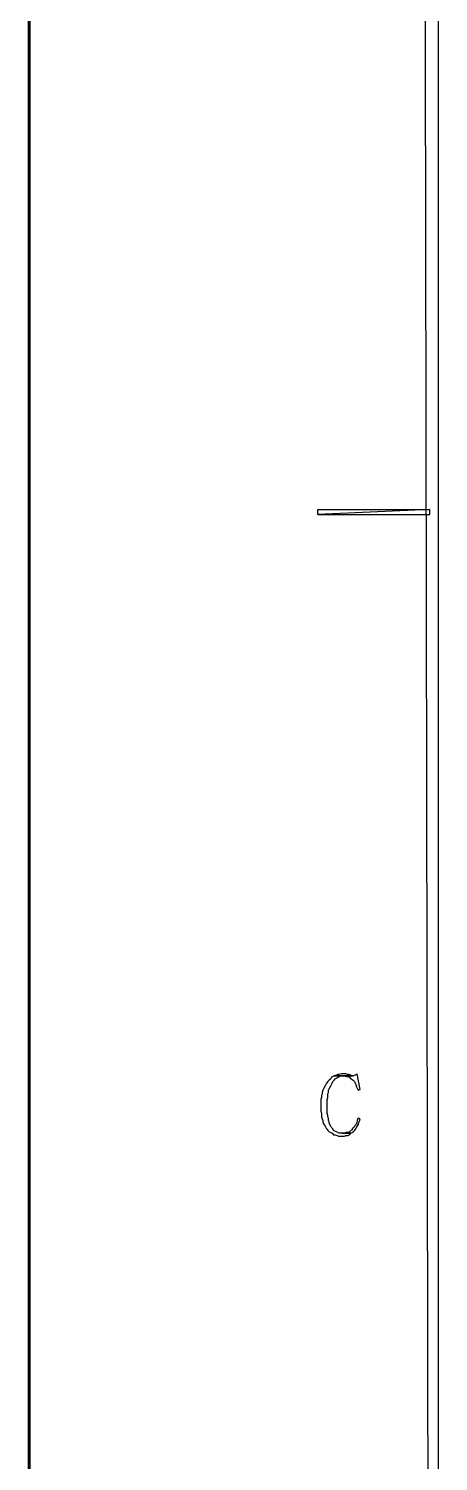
# Model space of a CAD drawing. Extents: x -15.4 to 0.8, y 0.3 to 11.8.
# Drawn here: x -15.385 to -14.909, y 7.673 to 9.336 of the extents above; entities that cross this region are included whole.
import ezdxf

# ---------------------------------------------------------------- set-up
doc = ezdxf.new("R2010")
doc.units = 0
doc.header["$MEASUREMENT"] = 0
doc.linetypes.add('AUSGEZOGEN', pattern=[0])
doc.layers.get('0').update_dxf_attribs({"linetype": 'AUSGEZOGEN'})

msp = doc.modelspace()

# ---------------------------------------------------------------- linework, layer by layer
for points in [[(-15.3829, 11.6211), (-15.3846, 11.6236), (-15.3846, 11.6236), (-15.3829, 0.5677), (-15.3829, 11.6211)], [(-15.3846, 11.6236), (-15.3829, 0.5677), (-15.3829, 0.5677), (-15.3846, 0.5677), (-15.3846, 11.6236)], [(-14.9088, 11.4269), (-14.9279, 11.4452), (-14.9279, 11.4452), (-14.9088, 0.7536), (-14.9088, 11.4269)], [(-14.9188, 8.7719), (-14.9188, 8.7777), (-14.9188, 8.7777), (-15.0488, 8.7719), (-14.9188, 8.7719)], [(-14.9188, 8.7777), (-15.0488, 8.7719), (-15.0488, 8.7719), (-15.0488, 8.7777), (-14.9188, 8.7777)], [(-15.0296, 8.1202), (-15.0313, 8.1194), (-15.0313, 8.1194), (-15.0329, 8.1186), (-15.0329, 8.1186), (-15.0338, 8.1169), (-15.0338, 8.1169), (-15.0354, 8.1152), (-15.0354, 8.1152), (-15.0371, 8.1136), (-15.0371, 8.1136), (-15.0388, 8.1119), (-15.0388, 8.1119), (-15.0396, 8.1102), (-15.0396, 8.1102), (-15.0404, 8.1086), (-15.0404, 8.1086), (-15.0421, 8.1052), (-15.0421, 8.1052), (-15.0429, 8.1036), (-15.0429, 8.1036), (-15.0438, 8.1011), (-15.0438, 8.1011), (-15.0438, 8.0994), (-15.0438, 8.0994), (-15.0446, 8.0977), (-15.0446, 8.0977), (-15.0446, 8.0952), (-15.0446, 8.0952), (-15.0454, 8.0927), (-15.0454, 8.0927), (-15.0454, 8.0794), (-15.0454, 8.0794), (-15.0446, 8.0769), (-15.0446, 8.0769), (-15.0446, 8.0727), (-15.0446, 8.0727), (-15.0438, 8.0702), (-15.0438, 8.0702), (-15.0429, 8.0686), (-15.0429, 8.0686), (-15.0429, 8.0669), (-15.0429, 8.0669), (-15.0421, 8.0644), (-15.0421, 8.0644), (-15.0413, 8.0636), (-15.0413, 8.0636), (-15.0404, 8.0619), (-15.0404, 8.0619), (-15.0388, 8.0586), (-15.0388, 8.0586), (-15.0379, 8.0586), (-15.0379, 8.0586), (-15.0371, 8.0569), (-15.0371, 8.0569), (-15.0354, 8.0552), (-15.0354, 8.0552), (-15.0338, 8.0544), (-15.0338, 8.0544), (-15.0321, 8.0536), (-15.0321, 8.0536), (-15.0304, 8.0519), (-15.0304, 8.0519), (-15.0288, 8.0519), (-15.0288, 8.0519), (-15.0263, 8.0511), (-15.0263, 8.0511), (-15.0246, 8.0502), (-15.0246, 8.0502), (-15.0179, 8.0502), (-15.0179, 8.0502), (-15.0163, 8.0511), (-15.0163, 8.0511), (-15.0138, 8.0511), (-15.0138, 8.0511), (-15.0121, 8.0519), (-15.0121, 8.0519), (-15.0104, 8.0536), (-15.0104, 8.0536), (-15.0238, 8.0536), (-15.0238, 8.0536), (-15.0304, 8.0569), (-15.0304, 8.0569), (-15.0313, 8.0586), (-15.0313, 8.0586), (-15.0329, 8.0602), (-15.0329, 8.0602), (-15.0338, 8.0619), (-15.0338, 8.0619), (-15.0354, 8.0652), (-15.0354, 8.0652), (-15.0354, 8.0669), (-15.0354, 8.0669), (-15.0363, 8.0686), (-15.0363, 8.0686), (-15.0363, 8.0711), (-15.0363, 8.0711), (-15.0371, 8.0727), (-15.0371, 8.0727), (-15.0371, 8.0744), (-15.0371, 8.0744), (-15.0379, 8.0769), (-15.0379, 8.0769), (-15.0379, 8.0927), (-15.0379, 8.0927), (-15.0371, 8.0952), (-15.0371, 8.0952), (-15.0371, 8.0994), (-15.0371, 8.0994), (-15.0363, 8.1011), (-15.0363, 8.1011), (-15.0363, 8.1036), (-15.0363, 8.1036), (-15.0354, 8.1052), (-15.0354, 8.1052), (-15.0338, 8.1086), (-15.0338, 8.1086), (-15.0329, 8.1102), (-15.0329, 8.1102), (-15.0321, 8.1119), (-15.0321, 8.1119), (-15.0313, 8.1136), (-15.0313, 8.1136), (-15.0296, 8.1152), (-15.0296, 8.1152), (-15.0288, 8.1169), (-15.0288, 8.1169), (-15.0221, 8.1202), (-15.0221, 8.1202), (-15.0196, 8.1202), (-15.0296, 8.1202)], [(-15.0029, 8.1227), (-15.0038, 8.1219), (-15.0038, 8.1219), (-15.0054, 8.1211), (-15.0054, 8.1211), (-15.0079, 8.1202), (-15.0079, 8.1202), (-15.0296, 8.1202), (-15.0296, 8.1202), (-15.0179, 8.1202), (-15.0179, 8.1202), (-15.0154, 8.1194), (-15.0154, 8.1194), (-15.0138, 8.1194), (-15.0138, 8.1194), (-15.0121, 8.1186), (-15.0121, 8.1186), (-15.0104, 8.1169), (-15.0104, 8.1169), (-15.0088, 8.1161), (-15.0088, 8.1161), (-15.0079, 8.1152), (-15.0079, 8.1152), (-15.0063, 8.1136), (-15.0063, 8.1136), (-15.0054, 8.1119), (-15.0054, 8.1119), (-15.0046, 8.1102), (-15.0046, 8.1102), (-15.0038, 8.1077), (-15.0038, 8.1077), (-15.0029, 8.1061), (-15.0029, 8.1061), (-15.0021, 8.1036), (-15.0021, 8.1036), (-14.9996, 8.1044), (-15.0029, 8.1227)], [(-15.0188, 8.1227), (-15.0213, 8.1227), (-15.0213, 8.1227), (-15.0238, 8.1219), (-15.0238, 8.1219), (-15.0254, 8.1219), (-15.0254, 8.1219), (-15.0271, 8.1211), (-15.0271, 8.1211), (-15.0296, 8.1202), (-15.0296, 8.1202), (-15.0079, 8.1202), (-15.0079, 8.1202), (-15.0088, 8.1202), (-15.0088, 8.1202), (-15.0104, 8.1211), (-15.0104, 8.1211), (-15.0129, 8.1219), (-15.0129, 8.1219), (-15.0146, 8.1219), (-15.0146, 8.1219), (-15.0163, 8.1227), (-15.0188, 8.1227)], [(-15.0021, 8.0711), (-15.0029, 8.0694), (-15.0029, 8.0694), (-15.0029, 8.0669), (-15.0029, 8.0669), (-15.0038, 8.0652), (-15.0038, 8.0652), (-15.0046, 8.0636), (-15.0046, 8.0636), (-15.0063, 8.0619), (-15.0063, 8.0619), (-15.0071, 8.0602), (-15.0071, 8.0602), (-15.0088, 8.0586), (-15.0088, 8.0586), (-15.0088, 8.0577), (-15.0088, 8.0577), (-15.0104, 8.0569), (-15.0104, 8.0569), (-15.0121, 8.0552), (-15.0121, 8.0552), (-15.0138, 8.0544), (-15.0138, 8.0544), (-15.0163, 8.0544), (-15.0163, 8.0544), (-15.0179, 8.0536), (-15.0179, 8.0536), (-15.0204, 8.0536), (-15.0204, 8.0536), (-15.0104, 8.0536), (-15.0104, 8.0536), (-15.0088, 8.0544), (-15.0088, 8.0544), (-15.0071, 8.0561), (-15.0071, 8.0561), (-15.0063, 8.0569), (-15.0063, 8.0569), (-15.0046, 8.0586), (-15.0046, 8.0586), (-15.0038, 8.0602), (-15.0038, 8.0602), (-15.0021, 8.0636), (-15.0021, 8.0636), (-15.0013, 8.0661), (-15.0013, 8.0661), (-15.0004, 8.0677), (-15.0004, 8.0677), (-14.9996, 8.0702), (-15.0021, 8.0711)]]:
    msp.add_lwpolyline(points)

doc.saveas('drawing.dxf')
